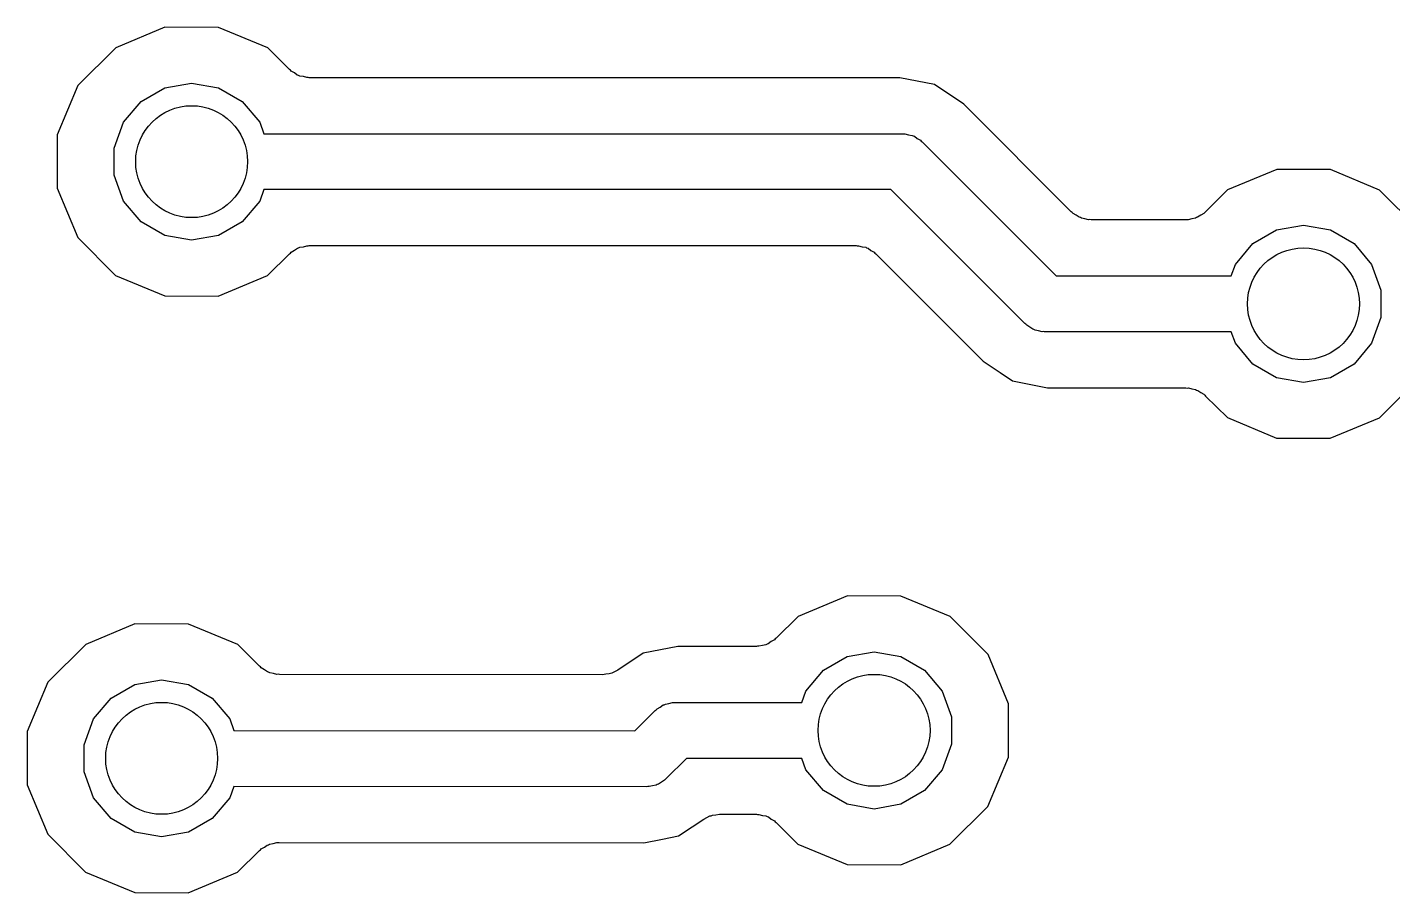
# Model space of a CAD drawing. Extents: x 95 to 175, y -109.5 to -62.3.
# Drawn here: x 150.65 to 156.75, y -86.45 to -82.58 of the extents above; entities that cross this region are included whole.
import ezdxf

# ---------------------------------------------------------------- set-up
doc = ezdxf.new("R2010")
doc.units = 0
doc.header["$MEASUREMENT"] = 0
doc.layers.add('BLACK', color=7, linetype='CONTINUOUS')

msp = doc.modelspace()

# ---------------------------------------------------------------- linework, layer by layer
at = {"layer": 'Black'}
for p, q in [((151.265, -82.5849), (151.045, -82.676)), ((151.504, -82.5851), (151.265, -82.5849)), ((151.724, -82.6766), (151.504, -82.5851)), ((151.045, -82.676), (150.876, -82.8447)), ((151.821, -82.7733), (151.724, -82.6766)), ((151.825, -82.7765), (151.821, -82.7733)), ((151.829, -82.7808), (151.825, -82.7765)), ((151.843, -82.7889), (151.829, -82.7808)), ((151.856, -82.7982), (151.843, -82.7889)), ((151.862, -82.7997), (151.856, -82.7982)), ((151.867, -82.8025), (151.862, -82.7997)), ((151.883, -82.8053), (151.867, -82.8025)), ((151.898, -82.8095), (151.883, -82.8053)), ((151.904, -82.809), (151.898, -82.8095)), ((151.909, -82.81), (151.904, -82.809)), ((154.547, -82.81), (151.909, -82.81)), ((154.702, -82.8408), (154.547, -82.81)), ((150.876, -82.8447), (150.784, -83.0651)), ((151.158, -82.9159), (151.264, -82.8549)), ((151.264, -82.8549), (151.384, -82.8337)), ((151.384, -82.8337), (151.504, -82.8549)), ((151.504, -82.8549), (151.61, -82.9159)), ((154.833, -82.9285), (154.702, -82.8408)), ((151.08, -83.0093), (151.158, -82.9159)), ((151.61, -82.9159), (151.688, -83.0093)), ((155.313, -83.4084), (154.833, -82.9285)), ((151.038, -83.124), (151.08, -83.0093)), ((151.688, -83.0093), (151.707, -83.06)), ((151.707, -83.06), (154.559, -83.06)), ((154.559, -83.06), (154.564, -83.061)), ((154.564, -83.061), (154.57, -83.0605)), ((154.57, -83.0605), (154.586, -83.0647)), ((150.784, -83.0651), (150.784, -83.3038)), ((154.586, -83.0647), (154.602, -83.0675)), ((154.602, -83.0675), (154.607, -83.0703)), ((154.607, -83.0703), (154.612, -83.0717)), ((154.612, -83.0717), (154.625, -83.0811)), ((154.625, -83.0811), (154.639, -83.0892)), ((154.639, -83.0892), (154.643, -83.0935)), ((154.643, -83.0935), (154.647, -83.0966)), ((154.647, -83.0966), (155.246, -83.695)), ((151.038, -83.246), (151.038, -83.124)), ((156.231, -83.2199), (156.011, -83.311)), ((156.47, -83.2201), (156.231, -83.2199)), ((156.69, -83.3116), (156.47, -83.2201)), ((150.784, -83.3038), (150.875, -83.5244)), ((151.08, -83.3607), (151.038, -83.246)), ((151.158, -83.4541), (151.08, -83.3607)), ((151.688, -83.3607), (151.61, -83.4541)), ((151.707, -83.31), (151.688, -83.3607)), ((154.507, -83.31), (151.707, -83.31)), ((155.106, -83.9084), (154.507, -83.31)), ((156.011, -83.311), (155.913, -83.4085)), ((156.859, -83.4806), (156.69, -83.3116)), ((155.317, -83.4115), (155.313, -83.4084)), ((155.321, -83.4158), (155.317, -83.4115)), ((155.335, -83.4239), (155.321, -83.4158)), ((155.348, -83.4333), (155.335, -83.4239)), ((155.891, -83.4239), (155.877, -83.4333)), ((155.905, -83.4158), (155.891, -83.4239)), ((155.909, -83.4116), (155.905, -83.4158)), ((155.913, -83.4085), (155.909, -83.4116)), ((151.264, -83.5151), (151.158, -83.4541)), ((151.61, -83.4541), (151.504, -83.5151)), ((155.354, -83.4347), (155.348, -83.4333)), ((155.358, -83.4375), (155.354, -83.4347)), ((155.374, -83.4403), (155.358, -83.4375)), ((155.39, -83.4445), (155.374, -83.4403)), ((155.396, -83.444), (155.39, -83.4445)), ((155.401, -83.445), (155.396, -83.444)), ((155.825, -83.445), (155.401, -83.445)), ((155.83, -83.4441), (155.825, -83.445)), ((155.835, -83.4445), (155.83, -83.4441)), ((155.851, -83.4403), (155.835, -83.4445)), ((155.867, -83.4375), (155.851, -83.4403)), ((155.872, -83.4347), (155.867, -83.4375)), ((155.877, -83.4333), (155.872, -83.4347)), ((156.23, -83.4899), (156.35, -83.4687)), ((156.35, -83.4687), (156.47, -83.4899)), ((150.875, -83.5244), (151.044, -83.6934)), ((151.384, -83.5363), (151.264, -83.5151)), ((151.504, -83.5151), (151.384, -83.5363)), ((156.124, -83.5509), (156.23, -83.4899)), ((156.47, -83.4899), (156.576, -83.5509)), ((151.723, -83.694), (151.821, -83.5965)), ((151.821, -83.5965), (151.825, -83.5934)), ((151.825, -83.5934), (151.829, -83.5892)), ((151.829, -83.5892), (151.843, -83.581)), ((151.843, -83.581), (151.857, -83.5717)), ((151.857, -83.5717), (151.862, -83.5703)), ((151.862, -83.5703), (151.867, -83.5675)), ((151.867, -83.5675), (151.883, -83.5647)), ((151.883, -83.5647), (151.899, -83.5605)), ((151.899, -83.5605), (151.904, -83.5609)), ((151.904, -83.5609), (151.909, -83.56)), ((151.909, -83.56), (154.352, -83.56)), ((154.352, -83.56), (154.357, -83.561)), ((154.357, -83.561), (154.363, -83.5605)), ((154.363, -83.5605), (154.379, -83.5647)), ((154.379, -83.5647), (154.395, -83.5675)), ((154.395, -83.5675), (154.399, -83.5703)), ((154.399, -83.5703), (154.405, -83.5717)), ((154.405, -83.5717), (154.418, -83.5811)), ((154.418, -83.5811), (154.432, -83.5892)), ((154.432, -83.5892), (154.436, -83.5935)), ((154.436, -83.5935), (154.44, -83.5966)), ((154.44, -83.5966), (154.92, -84.0765)), ((156.046, -83.6443), (156.124, -83.5509)), ((156.576, -83.5509), (156.654, -83.6443)), ((156.027, -83.695), (156.046, -83.6443)), ((156.654, -83.6443), (156.696, -83.759)), ((151.044, -83.6934), (151.264, -83.7849)), ((151.503, -83.7851), (151.723, -83.694)), ((155.246, -83.695), (156.027, -83.695)), ((151.264, -83.7849), (151.503, -83.7851)), ((156.696, -83.759), (156.696, -83.881)), ((155.11, -83.9115), (155.106, -83.9084)), ((155.114, -83.9158), (155.11, -83.9115)), ((156.696, -83.881), (156.654, -83.9957)), ((155.128, -83.9239), (155.114, -83.9158)), ((155.141, -83.9333), (155.128, -83.9239)), ((155.146, -83.9347), (155.141, -83.9333)), ((155.151, -83.9375), (155.146, -83.9347)), ((155.167, -83.9403), (155.151, -83.9375)), ((155.183, -83.9445), (155.167, -83.9403)), ((155.189, -83.944), (155.183, -83.9445)), ((155.194, -83.945), (155.189, -83.944)), ((156.027, -83.945), (155.194, -83.945)), ((156.046, -83.9957), (156.027, -83.945)), ((156.124, -84.0891), (156.046, -83.9957)), ((156.654, -83.9957), (156.576, -84.0891)), ((154.92, -84.0765), (154.995, -84.1262)), ((156.23, -84.1501), (156.124, -84.0891)), ((156.576, -84.0891), (156.47, -84.1501)), ((154.995, -84.1262), (154.995, -84.1262)), ((154.995, -84.1262), (155.051, -84.1642)), ((156.35, -84.1713), (156.23, -84.1501)), ((156.47, -84.1501), (156.35, -84.1713)), ((155.051, -84.1642), (155.206, -84.195)), ((155.206, -84.195), (155.825, -84.195)), ((155.825, -84.195), (155.83, -84.196)), ((155.83, -84.196), (155.836, -84.1955)), ((155.836, -84.1955), (155.851, -84.1997)), ((155.851, -84.1997), (155.867, -84.2025)), ((155.867, -84.2025), (155.872, -84.2053)), ((155.872, -84.2053), (155.878, -84.2068)), ((155.878, -84.2068), (155.891, -84.2161)), ((155.891, -84.2161), (155.905, -84.2242)), ((156.689, -84.329), (156.858, -84.1603)), ((155.905, -84.2242), (155.909, -84.2285)), ((155.909, -84.2285), (155.913, -84.2317)), ((155.913, -84.2317), (156.01, -84.3284)), ((156.01, -84.3284), (156.23, -84.4199)), ((156.469, -84.4201), (156.689, -84.329)), ((156.23, -84.4199), (156.469, -84.4201)), ((154.313, -85.1249), (154.093, -85.216)), ((154.552, -85.1251), (154.313, -85.1249)), ((154.772, -85.2166), (154.552, -85.1251)), ((151.131, -85.2499), (150.911, -85.341)), ((151.37, -85.2501), (151.131, -85.2499)), ((151.59, -85.3416), (151.37, -85.2501)), ((154.093, -85.216), (153.995, -85.3135)), ((154.941, -85.3856), (154.772, -85.2166)), ((153.991, -85.3166), (153.987, -85.3208)), ((153.995, -85.3135), (153.991, -85.3166)), ((150.911, -85.341), (150.742, -85.5097)), ((151.687, -85.4388), (151.59, -85.3416)), ((153.555, -85.35), (153.4, -85.3808)), ((153.907, -85.35), (153.555, -85.35)), ((153.912, -85.3491), (153.907, -85.35)), ((153.917, -85.3495), (153.912, -85.3491)), ((153.933, -85.3453), (153.917, -85.3495)), ((153.949, -85.3425), (153.933, -85.3453)), ((153.954, -85.3397), (153.949, -85.3425)), ((153.959, -85.3383), (153.954, -85.3397)), ((153.973, -85.3289), (153.959, -85.3383)), ((153.987, -85.3208), (153.973, -85.3289)), ((154.312, -85.3949), (154.432, -85.3737)), ((154.432, -85.3737), (154.552, -85.3949)), ((151.692, -85.442), (151.687, -85.4388)), ((153.4, -85.3808), (153.288, -85.4558)), ((154.206, -85.4559), (154.312, -85.3949)), ((154.552, -85.3949), (154.658, -85.4559)), ((155.032, -85.6062), (154.941, -85.3856)), ((151.13, -85.5199), (151.25, -85.4987)), ((151.25, -85.4987), (151.37, -85.5199)), ((151.695, -85.4462), (151.692, -85.442)), ((151.709, -85.4543), (151.695, -85.4462)), ((151.723, -85.4637), (151.709, -85.4543)), ((151.728, -85.4652), (151.723, -85.4637)), ((151.733, -85.4679), (151.728, -85.4652)), ((151.749, -85.4708), (151.733, -85.4679)), ((151.765, -85.475), (151.749, -85.4708)), ((151.77, -85.4745), (151.765, -85.475)), ((151.776, -85.4755), (151.77, -85.4745)), ((153.219, -85.4768), (151.776, -85.4755)), ((153.234, -85.4742), (153.219, -85.4768)), ((153.249, -85.4732), (153.234, -85.4742)), ((153.255, -85.4705), (153.249, -85.4732)), ((153.261, -85.4693), (153.255, -85.4705)), ((153.275, -85.4618), (153.261, -85.4693)), ((153.288, -85.4558), (153.275, -85.4618)), ((154.128, -85.5493), (154.206, -85.4559)), ((154.658, -85.4559), (154.736, -85.5493)), ((150.742, -85.5097), (150.65, -85.7301)), ((151.024, -85.5809), (151.13, -85.5199)), ((151.37, -85.5199), (151.476, -85.5809)), ((154.109, -85.6), (154.128, -85.5493)), ((154.736, -85.5493), (154.778, -85.664)), ((150.946, -85.6743), (151.024, -85.5809)), ((151.476, -85.5809), (151.554, -85.6743)), ((153.463, -85.6292), (153.477, -85.6211)), ((153.477, -85.6211), (153.49, -85.6117)), ((153.49, -85.6117), (153.495, -85.6103)), ((153.495, -85.6103), (153.5, -85.6075)), ((153.5, -85.6075), (153.516, -85.6047)), ((153.516, -85.6047), (153.532, -85.6005)), ((153.532, -85.6005), (153.538, -85.601)), ((153.538, -85.601), (153.543, -85.6)), ((153.543, -85.6), (153.67, -85.6)), ((153.67, -85.6), (154.109, -85.6)), ((155.032, -85.8449), (155.032, -85.6062)), ((150.904, -85.789), (150.946, -85.6743)), ((151.554, -85.6743), (151.573, -85.7253)), ((153.364, -85.727), (153.455, -85.6366)), ((153.455, -85.6366), (153.459, -85.6335)), ((153.459, -85.6335), (153.463, -85.6292)), ((154.778, -85.664), (154.778, -85.786)), ((150.65, -85.7301), (150.65, -85.9688)), ((151.573, -85.7253), (153.364, -85.727)), ((150.904, -85.911), (150.904, -85.789)), ((154.778, -85.786), (154.736, -85.9007)), ((153.595, -85.85), (153.504, -85.9404)), ((153.67, -85.85), (153.595, -85.85)), ((154.109, -85.85), (153.67, -85.85)), ((154.128, -85.9007), (154.109, -85.85)), ((154.94, -86.0653), (155.032, -85.8449)), ((150.946, -86.0257), (150.904, -85.911)), ((154.206, -85.9941), (154.128, -85.9007)), ((154.736, -85.9007), (154.658, -85.9941)), ((150.65, -85.9688), (150.741, -86.1894)), ((151.573, -85.9753), (151.554, -86.0257)), ((153.416, -85.977), (151.573, -85.9753)), ((153.421, -85.976), (153.416, -85.977)), ((153.427, -85.9765), (153.421, -85.976)), ((153.443, -85.9723), (153.427, -85.9765)), ((153.459, -85.9695), (153.443, -85.9723)), ((153.463, -85.9667), (153.459, -85.9695)), ((153.469, -85.9653), (153.463, -85.9667)), ((153.482, -85.956), (153.469, -85.9653)), ((153.496, -85.9478), (153.482, -85.956)), ((153.5, -85.9436), (153.496, -85.9478)), ((153.504, -85.9404), (153.5, -85.9436)), ((151.024, -86.1191), (150.946, -86.0257)), ((151.554, -86.0257), (151.476, -86.1191)), ((154.312, -86.0551), (154.206, -85.9941)), ((154.658, -85.9941), (154.552, -86.0551)), ((153.685, -86.115), (153.698, -86.1075)), ((153.698, -86.1075), (153.705, -86.1063)), ((153.705, -86.1063), (153.711, -86.1036)), ((153.711, -86.1036), (153.726, -86.1026)), ((153.726, -86.1026), (153.741, -86.1)), ((153.741, -86.1), (153.907, -86.1)), ((153.907, -86.1), (153.912, -86.101)), ((153.912, -86.101), (153.918, -86.1005)), ((153.918, -86.1005), (153.933, -86.1047)), ((153.933, -86.1047), (153.949, -86.1075)), ((153.949, -86.1075), (153.954, -86.1103)), ((153.954, -86.1103), (153.96, -86.1118)), ((154.432, -86.0763), (154.312, -86.0551)), ((154.552, -86.0551), (154.432, -86.0763)), ((154.771, -86.234), (154.94, -86.0653)), ((151.13, -86.1801), (151.024, -86.1191)), ((151.476, -86.1191), (151.37, -86.1801)), ((153.558, -86.1963), (153.619, -86.1556)), ((153.619, -86.1555), (153.671, -86.121)), ((153.619, -86.1556), (153.619, -86.1555)), ((153.619, -86.1556), (153.619, -86.1556)), ((153.671, -86.121), (153.685, -86.115)), ((153.96, -86.1118), (153.973, -86.1211)), ((153.973, -86.1211), (153.987, -86.1292)), ((153.987, -86.1292), (153.991, -86.1335)), ((153.991, -86.1335), (153.995, -86.1367)), ((153.995, -86.1367), (154.092, -86.2334)), ((150.741, -86.1894), (150.91, -86.3584)), ((151.25, -86.2013), (151.13, -86.1801)), ((151.37, -86.1801), (151.25, -86.2013)), ((151.732, -86.233), (151.748, -86.2302)), ((151.748, -86.2302), (151.764, -86.226)), ((151.764, -86.226), (151.77, -86.2264)), ((151.77, -86.2264), (151.775, -86.2255)), ((151.775, -86.2255), (153.404, -86.227)), ((153.404, -86.227), (153.487, -86.2105)), ((153.487, -86.2105), (153.558, -86.1963)), ((153.487, -86.2105), (153.487, -86.2105)), ((153.487, -86.2105), (153.487, -86.2105)), ((151.589, -86.359), (151.687, -86.262)), ((151.687, -86.262), (151.691, -86.2589)), ((151.691, -86.2589), (151.695, -86.2547)), ((151.695, -86.2547), (151.709, -86.2465)), ((151.709, -86.2465), (151.722, -86.2371)), ((151.722, -86.2371), (151.727, -86.2357)), ((151.727, -86.2357), (151.732, -86.233)), ((154.092, -86.2334), (154.312, -86.3249)), ((154.551, -86.3251), (154.771, -86.234)), ((154.312, -86.3249), (154.551, -86.3251)), ((150.91, -86.3584), (151.13, -86.4499)), ((151.369, -86.4501), (151.589, -86.359)), ((151.13, -86.4499), (151.369, -86.4501))]:
    msp.add_line(p, q, dxfattribs=at)
for centre in [(151.384, -83.185), (156.35, -83.82), (154.432, -85.725), (151.25, -85.85)]:
    msp.add_circle(centre, 0.25, dxfattribs=at)

doc.saveas('drawing.dxf')
